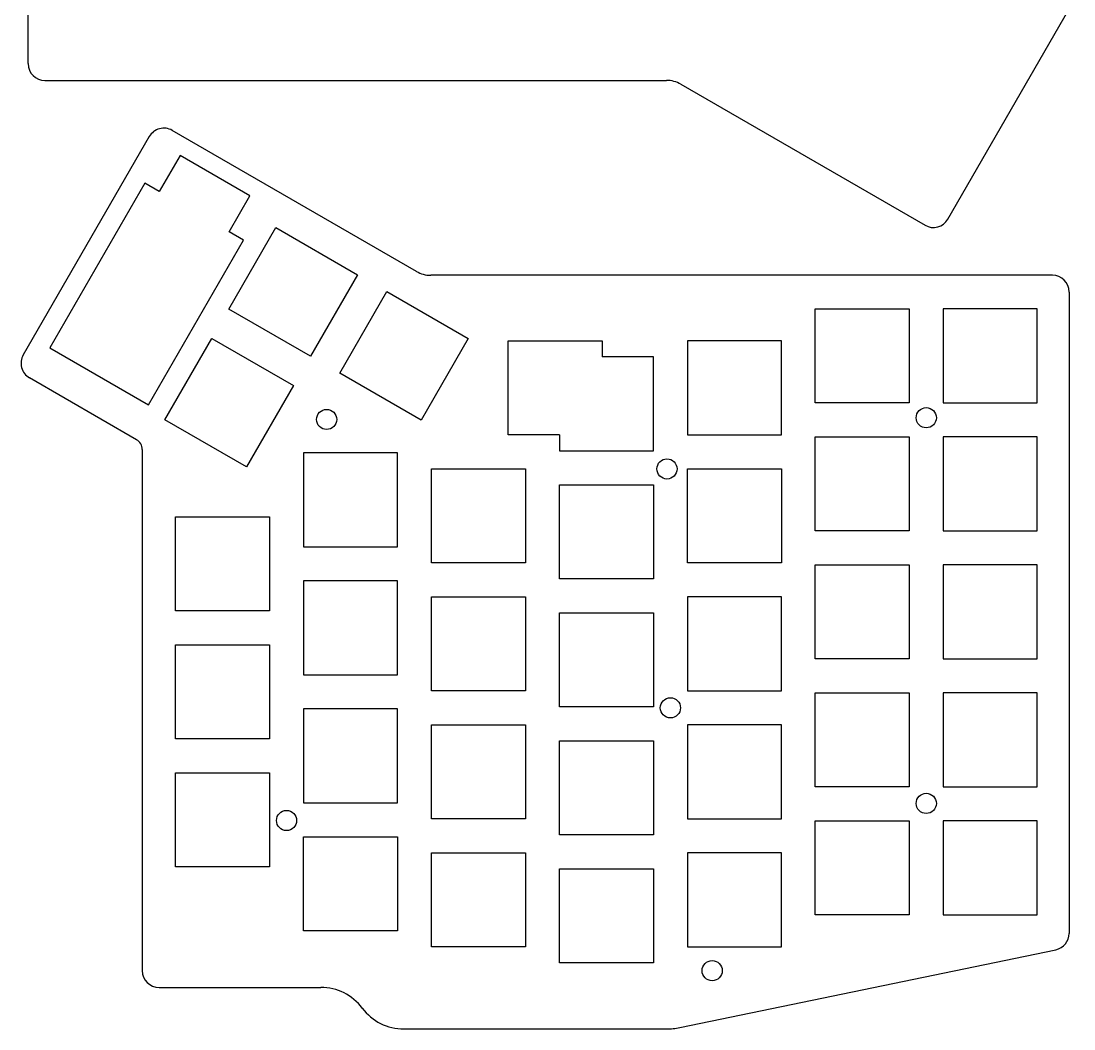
# Model space of a CAD drawing. Extents: x -4 to 153, y -365 to -64.
# Drawn here: x -4 to 152.7, y -365.2 to -215.2 of the extents above; entities that cross this region are included whole.
import ezdxf

# ---------------------------------------------------------------- set-up
doc = ezdxf.new("R2010")
doc.units = 0
doc.layers.add('Fusion008', color=7, linetype='CONTINUOUS')

msp = doc.modelspace()

# ---------------------------------------------------------------- linework, layer by layer
at = {"layer": 'Fusion008'}
for p, q in [((-3, -221.5, -5), (-3, -126.048, -5)), ((-3, -221.5, -7), (-3, -126.048, -7)), ((-3, -221.5, -5), (-3, -126.048, -5)), ((-3, -221.5, -7), (-3, -126.048, -7)), ((133.954, -244.645, -5), (152.714, -212.152, -5)), ((133.954, -244.645, -7), (152.714, -212.152, -7)), ((133.954, -244.645, -5), (152.714, -212.152, -5)), ((133.954, -244.645, -7), (152.714, -212.152, -7)), ((-3, -221.5, -5), (-3, -221.5, -7)), ((-3, -221.5, -5), (-3, -221.5, -7)), ((-0.5, -224, -5), (-0.5, -224, -7)), ((-0.5, -224, -5), (92.052, -224, -5)), ((-0.5, -224, -7), (92.052, -224, -7)), ((-0.5, -224, -5), (-0.5, -224, -7)), ((-0.5, -224, -5), (92.052, -224, -5)), ((-0.5, -224, -7), (92.052, -224, -7)), ((92.052, -224, -5), (92.052, -224, -7)), ((92.052, -224, -5), (92.052, -224, -7)), ((94.187, -224.572, -5), (94.187, -224.572, -7)), ((94.187, -224.572, -5), (130.539, -245.56, -5)), ((94.187, -224.572, -7), (130.539, -245.56, -7)), ((94.187, -224.572, -5), (94.187, -224.572, -7)), ((94.187, -224.572, -5), (130.539, -245.56, -5)), ((94.187, -224.572, -7), (130.539, -245.56, -7)), ((18.461, -231.44, 3), (18.461, -231.44, 5)), ((18.461, -231.44, 3), (18.461, -231.44, 5)), ((54.813, -252.428, 3), (18.461, -231.44, 3)), ((54.813, -252.428, 5), (18.461, -231.44, 5)), ((54.813, -252.428, 3), (18.461, -231.44, 3)), ((54.813, -252.428, 5), (18.461, -231.44, 5)), ((15.0459, -232.355, 3), (-3.7141, -264.848, 3)), ((15.0459, -232.355, 5), (-3.7141, -264.848, 5)), ((15.0459, -232.355, 3), (-3.7141, -264.848, 3)), ((15.0459, -232.355, 5), (-3.7141, -264.848, 5)), ((15.0459, -232.355, 3), (15.0459, -232.355, 5)), ((15.0459, -232.355, 3), (15.0459, -232.355, 5)), ((19.634, -235.176, 3), (16.534, -240.545, 3)), ((19.634, -235.176, 5), (16.534, -240.545, 5)), ((19.634, -235.176, 3), (16.534, -240.545, 3)), ((19.634, -235.176, 5), (16.534, -240.545, 5)), ((19.634, -235.176, 3), (19.634, -235.176, 5)), ((30.026, -241.176, 3), (19.634, -235.176, 3)), ((30.026, -241.176, 5), (19.634, -235.176, 5)), ((19.634, -235.176, 3), (19.634, -235.176, 5)), ((30.026, -241.176, 3), (19.634, -235.176, 3)), ((30.026, -241.176, 5), (19.634, -235.176, 5)), ((14.369, -239.295, 3), (0.219, -263.804, 3)), ((14.369, -239.295, 5), (0.219, -263.804, 5)), ((14.369, -239.295, 3), (0.219, -263.804, 3)), ((14.369, -239.295, 5), (0.219, -263.804, 5)), ((14.369, -239.295, 3), (14.369, -239.295, 5)), ((16.534, -240.545, 3), (14.369, -239.295, 3)), ((16.534, -240.545, 5), (14.369, -239.295, 5)), ((14.369, -239.295, 3), (14.369, -239.295, 5)), ((16.534, -240.545, 3), (14.369, -239.295, 3)), ((16.534, -240.545, 5), (14.369, -239.295, 5)), ((16.534, -240.545, 3), (16.534, -240.545, 5)), ((16.534, -240.545, 3), (16.534, -240.545, 5)), ((26.926, -246.545, 3), (30.026, -241.176, 3)), ((26.926, -246.545, 5), (30.026, -241.176, 5)), ((26.926, -246.545, 3), (30.026, -241.176, 3)), ((26.926, -246.545, 5), (30.026, -241.176, 5)), ((30.026, -241.176, 3), (30.026, -241.176, 5)), ((30.026, -241.176, 3), (30.026, -241.176, 5)), ((26.897, -258.037, 3), (33.897, -245.913, 3)), ((26.897, -258.037, 5), (33.897, -245.913, 5)), ((26.897, -258.037, 3), (33.897, -245.913, 3)), ((26.897, -258.037, 5), (33.897, -245.913, 5)), ((33.897, -245.913, 3), (33.897, -245.913, 5)), ((33.897, -245.913, 3), (33.897, -245.913, 5)), ((33.897, -245.913, 3), (46.021, -252.913, 3)), ((33.897, -245.913, 5), (46.021, -252.913, 5)), ((33.897, -245.913, 3), (46.021, -252.913, 3)), ((33.897, -245.913, 5), (46.021, -252.913, 5)), ((130.539, -245.56, -5), (130.539, -245.56, -7)), ((130.539, -245.56, -5), (130.539, -245.56, -7)), ((133.954, -244.645, -5), (133.954, -244.645, -7)), ((133.954, -244.645, -5), (133.954, -244.645, -7)), ((26.926, -246.545, 3), (26.926, -246.545, 5)), ((29.091, -247.795, 3), (26.926, -246.545, 3)), ((29.091, -247.795, 5), (26.926, -246.545, 5)), ((26.926, -246.545, 3), (26.926, -246.545, 5)), ((29.091, -247.795, 3), (26.926, -246.545, 3)), ((29.091, -247.795, 5), (26.926, -246.545, 5)), ((14.941, -272.304, 3), (29.091, -247.795, 3)), ((14.941, -272.304, 5), (29.091, -247.795, 5)), ((14.941, -272.304, 3), (29.091, -247.795, 3)), ((14.941, -272.304, 5), (29.091, -247.795, 5)), ((29.091, -247.795, 3), (29.091, -247.795, 5)), ((29.091, -247.795, 3), (29.091, -247.795, 5)), ((46.021, -252.913, 3), (39.021, -265.037, 3)), ((46.021, -252.913, 5), (39.021, -265.037, 5)), ((46.021, -252.913, 3), (39.021, -265.037, 3)), ((46.021, -252.913, 5), (39.021, -265.037, 5)), ((46.021, -252.913, 3), (46.021, -252.913, 5)), ((46.021, -252.913, 3), (46.021, -252.913, 5)), ((54.813, -252.428, 3), (54.813, -252.428, 5)), ((54.813, -252.428, 3), (54.813, -252.428, 5)), ((56.948, -253, 3), (56.948, -253, 5)), ((56.948, -253, 3), (56.948, -253, 5)), ((149.5, -253, 3), (56.948, -253, 3)), ((149.5, -253, 5), (56.948, -253, 5)), ((149.5, -253, 3), (56.948, -253, 3)), ((149.5, -253, 5), (56.948, -253, 5)), ((149.5, -253, 3), (149.5, -253, 5)), ((149.5, -253, 3), (149.5, -253, 5)), ((43.395, -267.562, 3), (50.3948, -255.438, 3)), ((43.395, -267.562, 5), (50.3948, -255.438, 5)), ((43.395, -267.562, 3), (50.3948, -255.438, 3)), ((43.395, -267.562, 5), (50.3948, -255.438, 5)), ((50.3948, -255.438, 3), (50.3948, -255.438, 5)), ((50.3948, -255.438, 3), (50.3948, -255.438, 5)), ((50.3948, -255.438, 3), (62.5192, -262.438, 3)), ((50.3948, -255.438, 5), (62.5192, -262.438, 5)), ((50.3948, -255.438, 3), (62.5192, -262.438, 3)), ((50.3948, -255.438, 5), (62.5192, -262.438, 5)), ((152, -255.5, 3), (152, -255.5, 5)), ((152, -255.5, 3), (152, -350.952, 3)), ((152, -255.5, 5), (152, -350.952, 5)), ((152, -255.5, 3), (152, -255.5, 5)), ((152, -255.5, 3), (152, -350.952, 3)), ((152, -255.5, 5), (152, -350.952, 5)), ((26.897, -258.037, 3), (26.897, -258.037, 5)), ((39.021, -265.037, 3), (26.897, -258.037, 3)), ((39.021, -265.037, 5), (26.897, -258.037, 5)), ((26.897, -258.037, 3), (26.897, -258.037, 5)), ((39.021, -265.037, 3), (26.897, -258.037, 3)), ((39.021, -265.037, 5), (26.897, -258.037, 5)), ((114.204, -258, 3), (114.204, -258, 5)), ((114.204, -258, 3), (128.204, -258, 3)), ((114.204, -258, 5), (128.204, -258, 5)), ((114.204, -258, 3), (114.204, -258, 5)), ((114.204, -272, 3), (114.204, -258, 3)), ((114.204, -272, 5), (114.204, -258, 5)), ((114.204, -258, 3), (128.204, -258, 3)), ((114.204, -272, 3), (114.204, -258, 3)), ((114.204, -258, 5), (128.204, -258, 5)), ((114.204, -272, 5), (114.204, -258, 5)), ((128.204, -258, 3), (128.204, -258, 5)), ((128.204, -258, 3), (128.204, -258, 5)), ((128.204, -258, 3), (128.204, -272, 3)), ((128.204, -258, 5), (128.204, -272, 5)), ((128.204, -258, 3), (128.204, -272, 3)), ((128.204, -258, 5), (128.204, -272, 5)), ((133.254, -258, 3), (133.254, -258, 5)), ((133.254, -258, 3), (133.254, -272, 3)), ((133.254, -258, 5), (133.254, -272, 5)), ((133.254, -258, 3), (133.254, -258, 5)), ((147.254, -258, 3), (133.254, -258, 3)), ((147.254, -258, 5), (133.254, -258, 5)), ((133.254, -258, 3), (133.254, -272, 3)), ((147.254, -258, 3), (133.254, -258, 3)), ((133.254, -258, 5), (133.254, -272, 5)), ((147.254, -258, 5), (133.254, -258, 5)), ((147.254, -258, 3), (147.254, -258, 5)), ((147.254, -272, 3), (147.254, -258, 3)), ((147.254, -272, 5), (147.254, -258, 5)), ((147.254, -258, 3), (147.254, -258, 5)), ((147.254, -272, 3), (147.254, -258, 3)), ((147.254, -272, 5), (147.254, -258, 5)), ((17.372, -274.535, 3), (24.372, -262.411, 3)), ((17.372, -274.535, 5), (24.372, -262.411, 5)), ((17.372, -274.535, 3), (24.372, -262.411, 3)), ((17.372, -274.535, 5), (24.372, -262.411, 5)), ((24.372, -262.411, 3), (24.372, -262.411, 5)), ((24.372, -262.411, 3), (24.372, -262.411, 5)), ((24.372, -262.411, 3), (36.496, -269.411, 3)), ((24.372, -262.411, 5), (36.496, -269.411, 5)), ((24.372, -262.411, 3), (36.496, -269.411, 3)), ((24.372, -262.411, 5), (36.496, -269.411, 5)), ((62.5192, -262.438, 3), (55.5192, -274.562, 3)), ((62.5192, -262.438, 5), (55.5192, -274.562, 5)), ((62.5192, -262.438, 3), (55.5192, -274.562, 3)), ((62.5192, -262.438, 5), (55.5192, -274.562, 5)), ((62.5192, -262.438, 3), (62.5192, -262.438, 5)), ((62.5192, -262.438, 3), (62.5192, -262.438, 5)), ((68.484, -262.763, 3), (68.484, -262.763, 5)), ((68.484, -276.763, 3), (68.484, -262.763, 3)), ((68.484, -276.763, 5), (68.484, -262.763, 5)), ((68.484, -262.763, 3), (68.484, -262.763, 5)), ((68.484, -262.763, 3), (82.484, -262.763, 3)), ((68.484, -262.763, 5), (82.484, -262.763, 5)), ((68.484, -276.763, 3), (68.484, -262.763, 3)), ((68.484, -262.763, 3), (82.484, -262.763, 3)), ((68.484, -276.763, 5), (68.484, -262.763, 5)), ((68.484, -262.763, 5), (82.484, -262.763, 5)), ((82.484, -262.763, 3), (82.484, -262.763, 5)), ((82.484, -262.763, 3), (82.484, -262.763, 5)), ((82.484, -262.763, 3), (82.484, -265.144, 3)), ((82.484, -262.763, 5), (82.484, -265.144, 5)), ((82.484, -262.763, 3), (82.484, -265.144, 3)), ((82.484, -262.763, 5), (82.484, -265.144, 5)), ((95.154, -262.763, 3), (95.154, -262.763, 5)), ((95.154, -262.763, 3), (95.154, -276.763, 3)), ((95.154, -262.763, 5), (95.154, -276.763, 5)), ((95.154, -262.763, 3), (95.154, -262.763, 5)), ((109.154, -262.763, 3), (95.154, -262.763, 3)), ((109.154, -262.763, 5), (95.154, -262.763, 5)), ((95.154, -262.763, 3), (95.154, -276.763, 3)), ((109.154, -262.763, 3), (95.154, -262.763, 3)), ((95.154, -262.763, 5), (95.154, -276.763, 5)), ((109.154, -262.763, 5), (95.154, -262.763, 5)), ((109.154, -262.763, 3), (109.154, -262.763, 5)), ((109.154, -276.763, 3), (109.154, -262.763, 3)), ((109.154, -276.763, 5), (109.154, -262.763, 5)), ((109.154, -262.763, 3), (109.154, -262.763, 5)), ((109.154, -276.763, 3), (109.154, -262.763, 3)), ((109.154, -276.763, 5), (109.154, -262.763, 5)), ((-3.7141, -264.848, 3), (-3.7141, -264.848, 5)), ((-3.7141, -264.848, 3), (-3.7141, -264.848, 5)), ((0.219, -263.804, 3), (0.219, -263.804, 5)), ((0.219, -263.804, 3), (0.219, -263.804, 5)), ((0.219, -263.804, 3), (14.941, -272.304, 3)), ((0.219, -263.804, 5), (14.941, -272.304, 5)), ((0.219, -263.804, 3), (14.941, -272.304, 3)), ((0.219, -263.804, 5), (14.941, -272.304, 5)), ((39.021, -265.037, 3), (39.021, -265.037, 5)), ((39.021, -265.037, 3), (39.021, -265.037, 5)), ((82.484, -265.144, 3), (82.484, -265.144, 5)), ((82.484, -265.144, 3), (82.484, -265.144, 5)), ((90.104, -265.144, 3), (82.484, -265.144, 3)), ((90.104, -265.144, 5), (82.484, -265.144, 5)), ((90.104, -265.144, 3), (82.484, -265.144, 3)), ((90.104, -265.144, 5), (82.484, -265.144, 5)), ((90.104, -265.144, 3), (90.104, -265.144, 5)), ((90.104, -265.144, 3), (90.104, -265.144, 5)), ((90.104, -279.144, 3), (90.104, -265.144, 3)), ((90.104, -279.144, 5), (90.104, -265.144, 5)), ((90.104, -279.144, 3), (90.104, -265.144, 3)), ((90.104, -279.144, 5), (90.104, -265.144, 5)), ((43.395, -267.562, 3), (43.395, -267.562, 5)), ((43.395, -267.562, 3), (43.395, -267.562, 5)), ((55.5192, -274.562, 3), (43.395, -267.562, 3)), ((55.5192, -274.562, 5), (43.395, -267.562, 5)), ((55.5192, -274.562, 3), (43.395, -267.562, 3)), ((55.5192, -274.562, 5), (43.395, -267.562, 5)), ((-2.799, -268.263, 3), (-2.799, -268.263, 5)), ((13.15, -277.472, 3), (-2.799, -268.263, 3)), ((13.15, -277.472, 5), (-2.799, -268.263, 5)), ((-2.799, -268.263, 3), (-2.799, -268.263, 5)), ((13.15, -277.472, 3), (-2.799, -268.263, 3)), ((13.15, -277.472, 5), (-2.799, -268.263, 5)), ((36.496, -269.411, 3), (29.496, -281.535, 3)), ((36.496, -269.411, 5), (29.496, -281.535, 5)), ((36.496, -269.411, 3), (29.496, -281.535, 3)), ((36.496, -269.411, 5), (29.496, -281.535, 5)), ((36.496, -269.411, 3), (36.496, -269.411, 5)), ((36.496, -269.411, 3), (36.496, -269.411, 5)), ((14.941, -272.304, 3), (14.941, -272.304, 5)), ((14.941, -272.304, 3), (14.941, -272.304, 5)), ((114.204, -272, 3), (114.204, -272, 5)), ((128.204, -272, 3), (114.204, -272, 3)), ((128.204, -272, 5), (114.204, -272, 5)), ((114.204, -272, 3), (114.204, -272, 5)), ((128.204, -272, 3), (114.204, -272, 3)), ((128.204, -272, 5), (114.204, -272, 5)), ((128.204, -272, 3), (128.204, -272, 5)), ((128.204, -272, 3), (128.204, -272, 5)), ((133.254, -272, 3), (133.254, -272, 5)), ((133.254, -272, 3), (133.254, -272, 5)), ((133.254, -272, 3), (147.254, -272, 3)), ((133.254, -272, 5), (147.254, -272, 5)), ((133.254, -272, 3), (147.254, -272, 3)), ((133.254, -272, 5), (147.254, -272, 5)), ((147.254, -272, 3), (147.254, -272, 5)), ((147.254, -272, 3), (147.254, -272, 5)), ((129.229, -274.208, 3), (129.229, -274.208, 5)), ((129.229, -274.208, 3), (129.229, -274.208, 5)), ((17.372, -274.535, 3), (17.372, -274.535, 5)), ((29.496, -281.535, 3), (17.372, -274.535, 3)), ((29.496, -281.535, 5), (17.372, -274.535, 5)), ((17.372, -274.535, 3), (17.372, -274.535, 5)), ((29.496, -281.535, 3), (17.372, -274.535, 3)), ((29.496, -281.535, 5), (17.372, -274.535, 5)), ((39.948, -274.462, 3), (39.948, -274.462, 5)), ((39.948, -274.462, 3), (39.948, -274.462, 5)), ((55.5192, -274.562, 3), (55.5192, -274.562, 5)), ((55.5192, -274.562, 3), (55.5192, -274.562, 5)), ((68.484, -276.763, 3), (68.484, -276.763, 5)), ((76.104, -276.763, 3), (68.484, -276.763, 3)), ((76.104, -276.763, 5), (68.484, -276.763, 5)), ((68.484, -276.763, 3), (68.484, -276.763, 5)), ((76.104, -276.763, 3), (68.484, -276.763, 3)), ((76.104, -276.763, 5), (68.484, -276.763, 5)), ((76.104, -276.763, 3), (76.104, -276.763, 5)), ((76.104, -276.763, 3), (76.104, -276.763, 5)), ((76.104, -276.763, 3), (76.104, -279.144, 3)), ((76.104, -276.763, 5), (76.104, -279.144, 5)), ((76.104, -276.763, 3), (76.104, -279.144, 3)), ((76.104, -276.763, 5), (76.104, -279.144, 5)), ((95.154, -276.763, 3), (95.154, -276.763, 5)), ((95.154, -276.763, 3), (95.154, -276.763, 5)), ((95.154, -276.763, 3), (109.154, -276.763, 3)), ((95.154, -276.763, 5), (109.154, -276.763, 5)), ((95.154, -276.763, 3), (109.154, -276.763, 3)), ((95.154, -276.763, 5), (109.154, -276.763, 5)), ((109.154, -276.763, 3), (109.154, -276.763, 5)), ((109.154, -276.763, 3), (109.154, -276.763, 5)), ((114.204, -277.05, 3), (114.204, -277.05, 5)), ((114.204, -277.05, 3), (128.204, -277.05, 3)), ((114.204, -277.05, 5), (128.204, -277.05, 5)), ((114.204, -277.05, 3), (114.204, -277.05, 5)), ((114.204, -291.05, 3), (114.204, -277.05, 3)), ((114.204, -291.05, 5), (114.204, -277.05, 5)), ((114.204, -277.05, 3), (128.204, -277.05, 3)), ((114.204, -291.05, 3), (114.204, -277.05, 3)), ((114.204, -277.05, 5), (128.204, -277.05, 5)), ((114.204, -291.05, 5), (114.204, -277.05, 5)), ((128.204, -277.05, 3), (128.204, -277.05, 5)), ((128.204, -277.05, 3), (128.204, -277.05, 5)), ((128.204, -277.05, 3), (128.204, -291.05, 3)), ((128.204, -277.05, 5), (128.204, -291.05, 5)), ((128.204, -277.05, 3), (128.204, -291.05, 3)), ((128.204, -277.05, 5), (128.204, -291.05, 5)), ((133.254, -277.05, 3), (133.254, -277.05, 5)), ((133.254, -277.05, 3), (133.254, -291.05, 3)), ((133.254, -277.05, 5), (133.254, -291.05, 5)), ((133.254, -277.05, 3), (133.254, -277.05, 5)), ((147.254, -277.05, 3), (133.254, -277.05, 3)), ((147.254, -277.05, 5), (133.254, -277.05, 5)), ((133.254, -277.05, 3), (133.254, -291.05, 3)), ((147.254, -277.05, 3), (133.254, -277.05, 3)), ((133.254, -277.05, 5), (133.254, -291.05, 5)), ((147.254, -277.05, 5), (133.254, -277.05, 5)), ((147.254, -277.05, 3), (147.254, -277.05, 5)), ((147.254, -291.05, 3), (147.254, -277.05, 3)), ((147.254, -291.05, 5), (147.254, -277.05, 5)), ((147.254, -277.05, 3), (147.254, -277.05, 5)), ((147.254, -291.05, 3), (147.254, -277.05, 3)), ((147.254, -291.05, 5), (147.254, -277.05, 5)), ((13.15, -277.472, 3), (13.15, -277.472, 5)), ((13.15, -277.472, 3), (13.15, -277.472, 5)), ((14, -278.944, 3), (14, -278.944, 5)), ((14, -278.944, 3), (14, -356.5, 3)), ((14, -278.944, 5), (14, -356.5, 5)), ((14, -278.944, 3), (14, -278.944, 5)), ((14, -278.944, 3), (14, -356.5, 3)), ((14, -278.944, 5), (14, -356.5, 5)), ((38.004, -279.431, 3), (38.004, -279.431, 5)), ((38.004, -279.431, 3), (38.004, -293.431, 3)), ((38.004, -279.431, 5), (38.004, -293.431, 5)), ((38.004, -279.431, 3), (38.004, -279.431, 5)), ((52.004, -279.431, 3), (38.004, -279.431, 3)), ((52.004, -279.431, 5), (38.004, -279.431, 5)), ((38.004, -279.431, 3), (38.004, -293.431, 3)), ((52.004, -279.431, 3), (38.004, -279.431, 3)), ((38.004, -279.431, 5), (38.004, -293.431, 5)), ((52.004, -279.431, 5), (38.004, -279.431, 5)), ((52.004, -279.431, 3), (52.004, -279.431, 5)), ((52.004, -293.431, 3), (52.004, -279.431, 3)), ((52.004, -293.431, 5), (52.004, -279.431, 5)), ((52.004, -279.431, 3), (52.004, -279.431, 5)), ((52.004, -293.431, 3), (52.004, -279.431, 3)), ((52.004, -293.431, 5), (52.004, -279.431, 5)), ((76.104, -279.144, 3), (76.104, -279.144, 5)), ((76.104, -279.144, 3), (90.104, -279.144, 3)), ((76.104, -279.144, 5), (90.104, -279.144, 5)), ((76.104, -279.144, 3), (76.104, -279.144, 5)), ((76.104, -279.144, 3), (90.104, -279.144, 3)), ((76.104, -279.144, 5), (90.104, -279.144, 5)), ((90.104, -279.144, 3), (90.104, -279.144, 5)), ((90.104, -279.144, 3), (90.104, -279.144, 5)), ((29.496, -281.535, 3), (29.496, -281.535, 5)), ((29.496, -281.535, 3), (29.496, -281.535, 5)), ((57.054, -281.813, 3), (57.054, -281.813, 5)), ((57.054, -281.813, 3), (71.054, -281.813, 3)), ((57.054, -281.813, 5), (71.054, -281.813, 5)), ((57.054, -281.813, 3), (57.054, -281.813, 5)), ((57.054, -295.813, 3), (57.054, -281.813, 3)), ((57.054, -295.813, 5), (57.054, -281.813, 5)), ((57.054, -281.813, 3), (71.054, -281.813, 3)), ((57.054, -295.813, 3), (57.054, -281.813, 3)), ((57.054, -281.813, 5), (71.054, -281.813, 5)), ((57.054, -295.813, 5), (57.054, -281.813, 5)), ((71.054, -281.813, 3), (71.054, -281.813, 5)), ((71.054, -281.813, 3), (71.054, -281.813, 5)), ((71.054, -281.813, 3), (71.054, -295.813, 3)), ((71.054, -281.813, 5), (71.054, -295.813, 5)), ((71.054, -281.813, 3), (71.054, -295.813, 3)), ((71.054, -281.813, 5), (71.054, -295.813, 5)), ((90.621, -281.828, 3), (90.621, -281.828, 5)), ((90.621, -281.828, 3), (90.621, -281.828, 5)), ((95.154, -281.813, 3), (95.154, -281.813, 5)), ((95.154, -281.813, 3), (109.154, -281.813, 3)), ((95.154, -281.813, 5), (109.154, -281.813, 5)), ((95.154, -281.813, 3), (95.154, -281.813, 5)), ((95.154, -295.813, 3), (95.154, -281.813, 3)), ((95.154, -295.813, 5), (95.154, -281.813, 5)), ((95.154, -281.813, 3), (109.154, -281.813, 3)), ((95.154, -295.813, 3), (95.154, -281.813, 3)), ((95.154, -281.813, 5), (109.154, -281.813, 5)), ((95.154, -295.813, 5), (95.154, -281.813, 5)), ((109.154, -281.813, 3), (109.154, -281.813, 5)), ((109.154, -281.813, 3), (109.154, -281.813, 5)), ((109.154, -281.813, 3), (109.154, -295.813, 3)), ((109.154, -281.813, 5), (109.154, -295.813, 5)), ((109.154, -281.813, 3), (109.154, -295.813, 3)), ((109.154, -281.813, 5), (109.154, -295.813, 5)), ((76.104, -284.194, 3), (76.104, -284.194, 5)), ((76.104, -284.194, 3), (90.104, -284.194, 3)), ((76.104, -284.194, 5), (90.104, -284.194, 5)), ((76.104, -284.194, 3), (76.104, -284.194, 5)), ((76.104, -298.194, 3), (76.104, -284.194, 3)), ((76.104, -298.194, 5), (76.104, -284.194, 5)), ((76.104, -284.194, 3), (90.104, -284.194, 3)), ((76.104, -298.194, 3), (76.104, -284.194, 3)), ((76.104, -284.194, 5), (90.104, -284.194, 5)), ((76.104, -298.194, 5), (76.104, -284.194, 5)), ((90.104, -284.194, 3), (90.104, -284.194, 5)), ((90.104, -284.194, 3), (90.104, -284.194, 5)), ((90.104, -284.194, 3), (90.104, -298.194, 3)), ((90.104, -284.194, 5), (90.104, -298.194, 5)), ((90.104, -284.194, 3), (90.104, -298.194, 3)), ((90.104, -284.194, 5), (90.104, -298.194, 5)), ((18.954, -288.956, 3), (18.954, -288.956, 5)), ((18.954, -288.956, 3), (32.954, -288.956, 3)), ((18.954, -288.956, 5), (32.954, -288.956, 5)), ((18.954, -288.956, 3), (18.954, -288.956, 5)), ((18.954, -302.956, 3), (18.954, -288.956, 3)), ((18.954, -302.956, 5), (18.954, -288.956, 5)), ((18.954, -288.956, 3), (32.954, -288.956, 3)), ((18.954, -302.956, 3), (18.954, -288.956, 3)), ((18.954, -288.956, 5), (32.954, -288.956, 5)), ((18.954, -302.956, 5), (18.954, -288.956, 5)), ((32.954, -288.956, 3), (32.954, -288.956, 5)), ((32.954, -288.956, 3), (32.954, -288.956, 5)), ((32.954, -288.956, 3), (32.954, -302.956, 3)), ((32.954, -288.956, 5), (32.954, -302.956, 5)), ((32.954, -288.956, 3), (32.954, -302.956, 3)), ((32.954, -288.956, 5), (32.954, -302.956, 5)), ((114.204, -291.05, 3), (114.204, -291.05, 5)), ((128.204, -291.05, 3), (114.204, -291.05, 3)), ((128.204, -291.05, 5), (114.204, -291.05, 5)), ((114.204, -291.05, 3), (114.204, -291.05, 5)), ((128.204, -291.05, 3), (114.204, -291.05, 3)), ((128.204, -291.05, 5), (114.204, -291.05, 5)), ((128.204, -291.05, 3), (128.204, -291.05, 5)), ((128.204, -291.05, 3), (128.204, -291.05, 5)), ((133.254, -291.05, 3), (133.254, -291.05, 5)), ((133.254, -291.05, 3), (133.254, -291.05, 5)), ((133.254, -291.05, 3), (147.254, -291.05, 3)), ((133.254, -291.05, 5), (147.254, -291.05, 5)), ((133.254, -291.05, 3), (147.254, -291.05, 3)), ((133.254, -291.05, 5), (147.254, -291.05, 5)), ((147.254, -291.05, 3), (147.254, -291.05, 5)), ((147.254, -291.05, 3), (147.254, -291.05, 5)), ((38.004, -293.431, 3), (38.004, -293.431, 5)), ((38.004, -293.431, 3), (38.004, -293.431, 5)), ((38.004, -293.431, 3), (52.004, -293.431, 3)), ((38.004, -293.431, 5), (52.004, -293.431, 5)), ((38.004, -293.431, 3), (52.004, -293.431, 3)), ((38.004, -293.431, 5), (52.004, -293.431, 5)), ((52.004, -293.431, 3), (52.004, -293.431, 5)), ((52.004, -293.431, 3), (52.004, -293.431, 5)), ((57.054, -295.813, 3), (57.054, -295.813, 5)), ((71.054, -295.813, 3), (57.054, -295.813, 3)), ((71.054, -295.813, 5), (57.054, -295.813, 5)), ((57.054, -295.813, 3), (57.054, -295.813, 5)), ((71.054, -295.813, 3), (57.054, -295.813, 3)), ((71.054, -295.813, 5), (57.054, -295.813, 5)), ((71.054, -295.813, 3), (71.054, -295.813, 5)), ((71.054, -295.813, 3), (71.054, -295.813, 5)), ((95.154, -295.813, 3), (95.154, -295.813, 5)), ((109.154, -295.813, 3), (95.154, -295.813, 3)), ((109.154, -295.813, 5), (95.154, -295.813, 5)), ((95.154, -295.813, 3), (95.154, -295.813, 5)), ((109.154, -295.813, 3), (95.154, -295.813, 3)), ((109.154, -295.813, 5), (95.154, -295.813, 5)), ((109.154, -295.813, 3), (109.154, -295.813, 5)), ((109.154, -295.813, 3), (109.154, -295.813, 5)), ((114.204, -296.1, 3), (114.204, -296.1, 5)), ((114.204, -296.1, 3), (128.204, -296.1, 3)), ((114.204, -296.1, 5), (128.204, -296.1, 5)), ((114.204, -296.1, 3), (114.204, -296.1, 5)), ((114.204, -310.1, 3), (114.204, -296.1, 3)), ((114.204, -310.1, 5), (114.204, -296.1, 5)), ((114.204, -296.1, 3), (128.204, -296.1, 3)), ((114.204, -310.1, 3), (114.204, -296.1, 3)), ((114.204, -296.1, 5), (128.204, -296.1, 5)), ((114.204, -310.1, 5), (114.204, -296.1, 5)), ((128.204, -296.1, 3), (128.204, -296.1, 5)), ((128.204, -296.1, 3), (128.204, -296.1, 5)), ((128.204, -296.1, 3), (128.204, -310.1, 3)), ((128.204, -296.1, 5), (128.204, -310.1, 5)), ((128.204, -296.1, 3), (128.204, -310.1, 3)), ((128.204, -296.1, 5), (128.204, -310.1, 5)), ((133.254, -296.1, 3), (133.254, -296.1, 5)), ((133.254, -296.1, 3), (133.254, -310.1, 3)), ((133.254, -296.1, 5), (133.254, -310.1, 5)), ((133.254, -296.1, 3), (133.254, -296.1, 5)), ((147.254, -296.1, 3), (133.254, -296.1, 3)), ((147.254, -296.1, 5), (133.254, -296.1, 5)), ((133.254, -296.1, 3), (133.254, -310.1, 3)), ((147.254, -296.1, 3), (133.254, -296.1, 3)), ((133.254, -296.1, 5), (133.254, -310.1, 5)), ((147.254, -296.1, 5), (133.254, -296.1, 5)), ((147.254, -296.1, 3), (147.254, -296.1, 5)), ((147.254, -310.1, 3), (147.254, -296.1, 3)), ((147.254, -310.1, 5), (147.254, -296.1, 5)), ((147.254, -296.1, 3), (147.254, -296.1, 5)), ((147.254, -310.1, 3), (147.254, -296.1, 3)), ((147.254, -310.1, 5), (147.254, -296.1, 5)), ((38.004, -298.481, 3), (38.004, -298.481, 5)), ((38.004, -298.481, 3), (38.004, -312.481, 3)), ((38.004, -298.481, 5), (38.004, -312.481, 5)), ((38.004, -298.481, 3), (38.004, -298.481, 5)), ((52.004, -298.481, 3), (38.004, -298.481, 3)), ((52.004, -298.481, 5), (38.004, -298.481, 5)), ((38.004, -298.481, 3), (38.004, -312.481, 3)), ((52.004, -298.481, 3), (38.004, -298.481, 3)), ((38.004, -298.481, 5), (38.004, -312.481, 5)), ((52.004, -298.481, 5), (38.004, -298.481, 5)), ((52.004, -298.481, 3), (52.004, -298.481, 5)), ((52.004, -312.481, 3), (52.004, -298.481, 3)), ((52.004, -312.481, 5), (52.004, -298.481, 5)), ((52.004, -298.481, 3), (52.004, -298.481, 5)), ((52.004, -312.481, 3), (52.004, -298.481, 3)), ((52.004, -312.481, 5), (52.004, -298.481, 5)), ((76.104, -298.194, 3), (76.104, -298.194, 5)), ((90.104, -298.194, 3), (76.104, -298.194, 3)), ((90.104, -298.194, 5), (76.104, -298.194, 5)), ((76.104, -298.194, 3), (76.104, -298.194, 5)), ((90.104, -298.194, 3), (76.104, -298.194, 3)), ((90.104, -298.194, 5), (76.104, -298.194, 5)), ((90.104, -298.194, 3), (90.104, -298.194, 5)), ((90.104, -298.194, 3), (90.104, -298.194, 5)), ((57.054, -300.863, 3), (57.054, -300.863, 5)), ((57.054, -314.863, 3), (57.054, -300.863, 3)), ((57.054, -314.863, 5), (57.054, -300.863, 5)), ((57.054, -300.863, 3), (57.054, -300.863, 5)), ((57.054, -300.863, 3), (71.054, -300.863, 3)), ((57.054, -300.863, 5), (71.054, -300.863, 5)), ((57.054, -314.863, 3), (57.054, -300.863, 3)), ((57.054, -300.863, 3), (71.054, -300.863, 3)), ((57.054, -314.863, 5), (57.054, -300.863, 5)), ((57.054, -300.863, 5), (71.054, -300.863, 5)), ((71.054, -300.863, 3), (71.054, -300.863, 5)), ((71.054, -300.863, 3), (71.054, -300.863, 5)), ((71.054, -300.863, 3), (71.054, -314.863, 3)), ((71.054, -300.863, 5), (71.054, -314.863, 5)), ((71.054, -300.863, 3), (71.054, -314.863, 3)), ((71.054, -300.863, 5), (71.054, -314.863, 5)), ((95.154, -300.863, 3), (95.154, -300.863, 5)), ((95.154, -300.863, 3), (95.154, -314.863, 3)), ((95.154, -300.863, 5), (95.154, -314.863, 5)), ((95.154, -300.863, 3), (95.154, -300.863, 5)), ((109.154, -300.863, 3), (95.154, -300.863, 3)), ((109.154, -300.863, 5), (95.154, -300.863, 5)), ((95.154, -300.863, 3), (95.154, -314.863, 3)), ((109.154, -300.863, 3), (95.154, -300.863, 3)), ((95.154, -300.863, 5), (95.154, -314.863, 5)), ((109.154, -300.863, 5), (95.154, -300.863, 5)), ((109.154, -300.863, 3), (109.154, -300.863, 5)), ((109.154, -314.863, 3), (109.154, -300.863, 3)), ((109.154, -314.863, 5), (109.154, -300.863, 5)), ((109.154, -300.863, 3), (109.154, -300.863, 5)), ((109.154, -314.863, 3), (109.154, -300.863, 3)), ((109.154, -314.863, 5), (109.154, -300.863, 5)), ((18.954, -302.956, 3), (18.954, -302.956, 5)), ((32.954, -302.956, 3), (18.954, -302.956, 3)), ((32.954, -302.956, 5), (18.954, -302.956, 5)), ((18.954, -302.956, 3), (18.954, -302.956, 5)), ((32.954, -302.956, 3), (18.954, -302.956, 3)), ((32.954, -302.956, 5), (18.954, -302.956, 5)), ((32.954, -302.956, 3), (32.954, -302.956, 5)), ((32.954, -302.956, 3), (32.954, -302.956, 5)), ((76.104, -303.244, 3), (76.104, -303.244, 5)), ((76.104, -303.244, 3), (90.104, -303.244, 3)), ((76.104, -303.244, 5), (90.104, -303.244, 5)), ((76.104, -303.244, 3), (76.104, -303.244, 5)), ((76.104, -317.244, 3), (76.104, -303.244, 3)), ((76.104, -317.244, 5), (76.104, -303.244, 5)), ((76.104, -303.244, 3), (90.104, -303.244, 3)), ((76.104, -317.244, 3), (76.104, -303.244, 3)), ((76.104, -303.244, 5), (90.104, -303.244, 5)), ((76.104, -317.244, 5), (76.104, -303.244, 5)), ((90.104, -303.244, 3), (90.104, -303.244, 5)), ((90.104, -303.244, 3), (90.104, -303.244, 5)), ((90.104, -303.244, 3), (90.104, -317.244, 3)), ((90.104, -303.244, 5), (90.104, -317.244, 5)), ((90.104, -303.244, 3), (90.104, -317.244, 3)), ((90.104, -303.244, 5), (90.104, -317.244, 5)), ((18.954, -308.006, 3), (18.954, -308.006, 5)), ((18.954, -308.006, 3), (32.954, -308.006, 3)), ((18.954, -308.006, 5), (32.954, -308.006, 5)), ((18.954, -308.006, 3), (18.954, -308.006, 5)), ((18.954, -322.006, 3), (18.954, -308.006, 3)), ((18.954, -322.006, 5), (18.954, -308.006, 5)), ((18.954, -308.006, 3), (32.954, -308.006, 3)), ((18.954, -322.006, 3), (18.954, -308.006, 3)), ((18.954, -308.006, 5), (32.954, -308.006, 5)), ((18.954, -322.006, 5), (18.954, -308.006, 5)), ((32.954, -308.006, 3), (32.954, -308.006, 5)), ((32.954, -308.006, 3), (32.954, -308.006, 5)), ((32.954, -308.006, 3), (32.954, -322.006, 3)), ((32.954, -308.006, 5), (32.954, -322.006, 5)), ((32.954, -308.006, 3), (32.954, -322.006, 3)), ((32.954, -308.006, 5), (32.954, -322.006, 5)), ((114.204, -310.1, 3), (114.204, -310.1, 5)), ((128.204, -310.1, 3), (114.204, -310.1, 3)), ((128.204, -310.1, 5), (114.204, -310.1, 5)), ((114.204, -310.1, 3), (114.204, -310.1, 5)), ((128.204, -310.1, 3), (114.204, -310.1, 3)), ((128.204, -310.1, 5), (114.204, -310.1, 5)), ((128.204, -310.1, 3), (128.204, -310.1, 5)), ((128.204, -310.1, 3), (128.204, -310.1, 5)), ((133.254, -310.1, 3), (133.254, -310.1, 5)), ((133.254, -310.1, 3), (133.254, -310.1, 5)), ((133.254, -310.1, 3), (147.254, -310.1, 3)), ((133.254, -310.1, 5), (147.254, -310.1, 5)), ((133.254, -310.1, 3), (147.254, -310.1, 3)), ((133.254, -310.1, 5), (147.254, -310.1, 5)), ((147.254, -310.1, 3), (147.254, -310.1, 5)), ((147.254, -310.1, 3), (147.254, -310.1, 5)), ((38.004, -312.481, 3), (38.004, -312.481, 5)), ((38.004, -312.481, 3), (38.004, -312.481, 5)), ((38.004, -312.481, 3), (52.004, -312.481, 3)), ((38.004, -312.481, 5), (52.004, -312.481, 5)), ((38.004, -312.481, 3), (52.004, -312.481, 3)), ((38.004, -312.481, 5), (52.004, -312.481, 5)), ((52.004, -312.481, 3), (52.004, -312.481, 5)), ((52.004, -312.481, 3), (52.004, -312.481, 5)), ((57.054, -314.863, 3), (57.054, -314.863, 5)), ((57.054, -314.863, 3), (57.054, -314.863, 5)), ((71.054, -314.863, 3), (57.054, -314.863, 3)), ((71.054, -314.863, 5), (57.054, -314.863, 5)), ((71.054, -314.863, 3), (57.054, -314.863, 3)), ((71.054, -314.863, 5), (57.054, -314.863, 5)), ((71.054, -314.863, 3), (71.054, -314.863, 5)), ((71.054, -314.863, 3), (71.054, -314.863, 5)), ((95.154, -314.863, 3), (95.154, -314.863, 5)), ((95.154, -314.863, 3), (95.154, -314.863, 5)), ((95.154, -314.863, 3), (109.154, -314.863, 3)), ((95.154, -314.863, 5), (109.154, -314.863, 5)), ((95.154, -314.863, 3), (109.154, -314.863, 3)), ((95.154, -314.863, 5), (109.154, -314.863, 5)), ((109.154, -314.863, 3), (109.154, -314.863, 5)), ((109.154, -314.863, 3), (109.154, -314.863, 5)), ((114.204, -315.15, 3), (114.204, -315.15, 5)), ((114.204, -315.15, 3), (128.204, -315.15, 3)), ((114.204, -315.15, 5), (128.204, -315.15, 5)), ((114.204, -315.15, 3), (114.204, -315.15, 5)), ((114.204, -329.15, 3), (114.204, -315.15, 3)), ((114.204, -329.15, 5), (114.204, -315.15, 5)), ((114.204, -315.15, 3), (128.204, -315.15, 3)), ((114.204, -329.15, 3), (114.204, -315.15, 3)), ((114.204, -315.15, 5), (128.204, -315.15, 5)), ((114.204, -329.15, 5), (114.204, -315.15, 5)), ((128.204, -315.15, 3), (128.204, -315.15, 5)), ((128.204, -315.15, 3), (128.204, -315.15, 5)), ((128.204, -315.15, 3), (128.204, -329.15, 3)), ((128.204, -315.15, 5), (128.204, -329.15, 5)), ((128.204, -315.15, 3), (128.204, -329.15, 3)), ((128.204, -315.15, 5), (128.204, -329.15, 5)), ((133.254, -315.15, 3), (133.254, -315.15, 5)), ((133.254, -315.15, 3), (133.254, -329.15, 3)), ((133.254, -315.15, 5), (133.254, -329.15, 5)), ((133.254, -315.15, 3), (133.254, -315.15, 5)), ((147.254, -315.15, 3), (133.254, -315.15, 3)), ((147.254, -315.15, 5), (133.254, -315.15, 5)), ((133.254, -315.15, 3), (133.254, -329.15, 3)), ((147.254, -315.15, 3), (133.254, -315.15, 3)), ((133.254, -315.15, 5), (133.254, -329.15, 5)), ((147.254, -315.15, 5), (133.254, -315.15, 5)), ((147.254, -315.15, 3), (147.254, -315.15, 5)), ((147.254, -329.15, 3), (147.254, -315.15, 3)), ((147.254, -329.15, 5), (147.254, -315.15, 5)), ((147.254, -315.15, 3), (147.254, -315.15, 5)), ((147.254, -329.15, 3), (147.254, -315.15, 3)), ((147.254, -329.15, 5), (147.254, -315.15, 5)), ((38.004, -317.531, 3), (38.004, -317.531, 5)), ((38.004, -317.531, 3), (38.004, -331.531, 3)), ((38.004, -317.531, 5), (38.004, -331.531, 5)), ((38.004, -317.531, 3), (38.004, -317.531, 5)), ((52.004, -317.531, 3), (38.004, -317.531, 3)), ((52.004, -317.531, 5), (38.004, -317.531, 5)), ((38.004, -317.531, 3), (38.004, -331.531, 3)), ((52.004, -317.531, 3), (38.004, -317.531, 3)), ((38.004, -317.531, 5), (38.004, -331.531, 5)), ((52.004, -317.531, 5), (38.004, -317.531, 5)), ((52.004, -317.531, 3), (52.004, -317.531, 5)), ((52.004, -331.531, 3), (52.004, -317.531, 3)), ((52.004, -331.531, 5), (52.004, -317.531, 5)), ((52.004, -317.531, 3), (52.004, -317.531, 5)), ((52.004, -331.531, 3), (52.004, -317.531, 3)), ((52.004, -331.531, 5), (52.004, -317.531, 5)), ((76.104, -317.244, 3), (76.104, -317.244, 5)), ((90.104, -317.244, 3), (76.104, -317.244, 3)), ((90.104, -317.244, 5), (76.104, -317.244, 5)), ((76.104, -317.244, 3), (76.104, -317.244, 5)), ((90.104, -317.244, 3), (76.104, -317.244, 3)), ((90.104, -317.244, 5), (76.104, -317.244, 5)), ((90.104, -317.244, 3), (90.104, -317.244, 5)), ((90.104, -317.244, 3), (90.104, -317.244, 5)), ((91.129, -317.388, 3), (91.129, -317.388, 5)), ((91.129, -317.388, 3), (91.129, -317.388, 5)), ((57.054, -319.913, 3), (57.054, -319.913, 5)), ((57.054, -319.913, 3), (71.054, -319.913, 3)), ((57.054, -319.913, 5), (71.054, -319.913, 5)), ((57.054, -319.913, 3), (57.054, -319.913, 5)), ((57.054, -333.913, 3), (57.054, -319.913, 3)), ((57.054, -333.913, 5), (57.054, -319.913, 5)), ((57.054, -319.913, 3), (71.054, -319.913, 3)), ((57.054, -333.913, 3), (57.054, -319.913, 3)), ((57.054, -319.913, 5), (71.054, -319.913, 5)), ((57.054, -333.913, 5), (57.054, -319.913, 5)), ((71.054, -319.913, 3), (71.054, -319.913, 5)), ((71.054, -319.913, 3), (71.054, -319.913, 5)), ((71.054, -319.913, 3), (71.054, -333.913, 3)), ((71.054, -319.913, 5), (71.054, -333.913, 5)), ((71.054, -319.913, 3), (71.054, -333.913, 3)), ((71.054, -319.913, 5), (71.054, -333.913, 5)), ((95.154, -319.913, 3), (95.154, -319.913, 5)), ((95.154, -319.913, 3), (95.154, -333.913, 3)), ((95.154, -319.913, 5), (95.154, -333.913, 5)), ((95.154, -319.913, 3), (95.154, -319.913, 5)), ((109.154, -319.913, 3), (95.154, -319.913, 3)), ((109.154, -319.913, 5), (95.154, -319.913, 5)), ((95.154, -319.913, 3), (95.154, -333.913, 3)), ((109.154, -319.913, 3), (95.154, -319.913, 3)), ((95.154, -319.913, 5), (95.154, -333.913, 5)), ((109.154, -319.913, 5), (95.154, -319.913, 5)), ((109.154, -319.913, 3), (109.154, -319.913, 5)), ((109.154, -333.913, 3), (109.154, -319.913, 3)), ((109.154, -333.913, 5), (109.154, -319.913, 5)), ((109.154, -319.913, 3), (109.154, -319.913, 5)), ((109.154, -333.913, 3), (109.154, -319.913, 3)), ((109.154, -333.913, 5), (109.154, -319.913, 5)), ((18.954, -322.006, 3), (18.954, -322.006, 5)), ((32.954, -322.006, 3), (18.954, -322.006, 3)), ((32.954, -322.006, 5), (18.954, -322.006, 5)), ((18.954, -322.006, 3), (18.954, -322.006, 5)), ((32.954, -322.006, 3), (18.954, -322.006, 3)), ((32.954, -322.006, 5), (18.954, -322.006, 5)), ((32.954, -322.006, 3), (32.954, -322.006, 5)), ((32.954, -322.006, 3), (32.954, -322.006, 5)), ((76.104, -322.294, 3), (76.104, -322.294, 5)), ((76.104, -322.294, 3), (90.104, -322.294, 3)), ((76.104, -322.294, 5), (90.104, -322.294, 5)), ((76.104, -322.294, 3), (76.104, -322.294, 5)), ((76.104, -336.294, 3), (76.104, -322.294, 3)), ((76.104, -336.294, 5), (76.104, -322.294, 5)), ((76.104, -322.294, 3), (90.104, -322.294, 3)), ((76.104, -336.294, 3), (76.104, -322.294, 3)), ((76.104, -322.294, 5), (90.104, -322.294, 5)), ((76.104, -336.294, 5), (76.104, -322.294, 5)), ((90.104, -322.294, 3), (90.104, -322.294, 5)), ((90.104, -322.294, 3), (90.104, -322.294, 5)), ((90.104, -322.294, 3), (90.104, -336.294, 3)), ((90.104, -322.294, 5), (90.104, -336.294, 5)), ((90.104, -322.294, 3), (90.104, -336.294, 3)), ((90.104, -322.294, 5), (90.104, -336.294, 5)), ((18.954, -327.056, 3), (18.954, -327.056, 5)), ((18.954, -341.056, 3), (18.954, -327.056, 3)), ((18.954, -341.056, 5), (18.954, -327.056, 5)), ((18.954, -327.056, 3), (18.954, -327.056, 5)), ((18.954, -327.056, 3), (32.954, -327.056, 3)), ((18.954, -327.056, 5), (32.954, -327.056, 5)), ((18.954, -341.056, 3), (18.954, -327.056, 3)), ((18.954, -327.056, 3), (32.954, -327.056, 3)), ((18.954, -341.056, 5), (18.954, -327.056, 5)), ((18.954, -327.056, 5), (32.954, -327.056, 5)), ((32.954, -327.056, 3), (32.954, -327.056, 5)), ((32.954, -327.056, 3), (32.954, -327.056, 5)), ((32.954, -327.056, 3), (32.954, -341.056, 3)), ((32.954, -327.056, 5), (32.954, -341.056, 5)), ((32.954, -327.056, 3), (32.954, -341.056, 3)), ((32.954, -327.056, 5), (32.954, -341.056, 5)), ((114.204, -329.15, 3), (114.204, -329.15, 5)), ((128.204, -329.15, 3), (114.204, -329.15, 3)), ((128.204, -329.15, 5), (114.204, -329.15, 5)), ((114.204, -329.15, 3), (114.204, -329.15, 5)), ((128.204, -329.15, 3), (114.204, -329.15, 3)), ((128.204, -329.15, 5), (114.204, -329.15, 5)), ((128.204, -329.15, 3), (128.204, -329.15, 5)), ((128.204, -329.15, 3), (128.204, -329.15, 5)), ((133.254, -329.15, 3), (133.254, -329.15, 5)), ((133.254, -329.15, 3), (133.254, -329.15, 5)), ((133.254, -329.15, 3), (147.254, -329.15, 3)), ((133.254, -329.15, 5), (147.254, -329.15, 5)), ((133.254, -329.15, 3), (147.254, -329.15, 3)), ((133.254, -329.15, 5), (147.254, -329.15, 5)), ((147.254, -329.15, 3), (147.254, -329.15, 5)), ((147.254, -329.15, 3), (147.254, -329.15, 5)), ((38.004, -331.531, 3), (38.004, -331.531, 5)), ((38.004, -331.531, 3), (38.004, -331.531, 5)), ((38.004, -331.531, 3), (52.004, -331.531, 3)), ((38.004, -331.531, 5), (52.004, -331.531, 5)), ((38.004, -331.531, 3), (52.004, -331.531, 3)), ((38.004, -331.531, 5), (52.004, -331.531, 5)), ((52.004, -331.531, 3), (52.004, -331.531, 5)), ((52.004, -331.531, 3), (52.004, -331.531, 5)), ((129.229, -331.612, 3), (129.229, -331.612, 5)), ((129.229, -331.612, 3), (129.229, -331.612, 5)), ((33.979, -334.152, 3), (33.979, -334.152, 5)), ((33.979, -334.152, 3), (33.979, -334.152, 5)), ((57.054, -333.913, 3), (57.054, -333.913, 5)), ((71.054, -333.913, 3), (57.054, -333.913, 3)), ((71.054, -333.913, 5), (57.054, -333.913, 5)), ((57.054, -333.913, 3), (57.054, -333.913, 5)), ((71.054, -333.913, 3), (57.054, -333.913, 3)), ((71.054, -333.913, 5), (57.054, -333.913, 5)), ((71.054, -333.913, 3), (71.054, -333.913, 5)), ((71.054, -333.913, 3), (71.054, -333.913, 5)), ((95.154, -333.913, 3), (95.154, -333.913, 5)), ((95.154, -333.913, 3), (95.154, -333.913, 5)), ((95.154, -333.913, 3), (109.154, -333.913, 3)), ((95.154, -333.913, 5), (109.154, -333.913, 5)), ((95.154, -333.913, 3), (109.154, -333.913, 3)), ((95.154, -333.913, 5), (109.154, -333.913, 5)), ((109.154, -333.913, 3), (109.154, -333.913, 5)), ((109.154, -333.913, 3), (109.154, -333.913, 5)), ((114.204, -334.2, 3), (114.204, -334.2, 5)), ((114.204, -334.2, 3), (128.204, -334.2, 3)), ((114.204, -334.2, 5), (128.204, -334.2, 5)), ((114.204, -334.2, 3), (114.204, -334.2, 5)), ((114.204, -348.2, 3), (114.204, -334.2, 3)), ((114.204, -348.2, 5), (114.204, -334.2, 5)), ((114.204, -334.2, 3), (128.204, -334.2, 3)), ((114.204, -348.2, 3), (114.204, -334.2, 3)), ((114.204, -334.2, 5), (128.204, -334.2, 5)), ((114.204, -348.2, 5), (114.204, -334.2, 5)), ((128.204, -334.2, 3), (128.204, -334.2, 5)), ((128.204, -334.2, 3), (128.204, -334.2, 5)), ((128.204, -334.2, 3), (128.204, -348.2, 3)), ((128.204, -334.2, 5), (128.204, -348.2, 5)), ((128.204, -334.2, 3), (128.204, -348.2, 3)), ((128.204, -334.2, 5), (128.204, -348.2, 5)), ((133.254, -334.2, 3), (133.254, -334.2, 5)), ((133.254, -334.2, 3), (133.254, -348.2, 3)), ((133.254, -334.2, 5), (133.254, -348.2, 5)), ((133.254, -334.2, 3), (133.254, -334.2, 5)), ((147.254, -334.2, 3), (133.254, -334.2, 3)), ((147.254, -334.2, 5), (133.254, -334.2, 5)), ((133.254, -334.2, 3), (133.254, -348.2, 3)), ((147.254, -334.2, 3), (133.254, -334.2, 3)), ((133.254, -334.2, 5), (133.254, -348.2, 5)), ((147.254, -334.2, 5), (133.254, -334.2, 5)), ((147.254, -334.2, 3), (147.254, -334.2, 5)), ((147.254, -348.2, 3), (147.254, -334.2, 3)), ((147.254, -348.2, 5), (147.254, -334.2, 5)), ((147.254, -334.2, 3), (147.254, -334.2, 5)), ((147.254, -348.2, 3), (147.254, -334.2, 3)), ((147.254, -348.2, 5), (147.254, -334.2, 5)), ((38.004, -336.581, 3), (38.004, -336.581, 5)), ((38.004, -350.581, 3), (38.004, -336.581, 3)), ((38.004, -350.581, 5), (38.004, -336.581, 5)), ((38.004, -336.581, 3), (38.004, -336.581, 5)), ((38.004, -336.581, 3), (52.004, -336.581, 3)), ((38.004, -336.581, 5), (52.004, -336.581, 5)), ((38.004, -350.581, 3), (38.004, -336.581, 3)), ((38.004, -336.581, 3), (52.004, -336.581, 3)), ((38.004, -350.581, 5), (38.004, -336.581, 5)), ((38.004, -336.581, 5), (52.004, -336.581, 5)), ((52.004, -336.581, 3), (52.004, -336.581, 5)), ((52.004, -336.581, 3), (52.004, -350.581, 3)), ((52.004, -336.581, 5), (52.004, -350.581, 5)), ((52.004, -336.581, 3), (52.004, -336.581, 5)), ((52.004, -336.581, 3), (52.004, -350.581, 3)), ((52.004, -336.581, 5), (52.004, -350.581, 5)), ((76.104, -336.294, 3), (76.104, -336.294, 5)), ((90.104, -336.294, 3), (76.104, -336.294, 3)), ((90.104, -336.294, 5), (76.104, -336.294, 5)), ((76.104, -336.294, 3), (76.104, -336.294, 5)), ((90.104, -336.294, 3), (76.104, -336.294, 3)), ((90.104, -336.294, 5), (76.104, -336.294, 5)), ((90.104, -336.294, 3), (90.104, -336.294, 5)), ((90.104, -336.294, 3), (90.104, -336.294, 5)), ((57.054, -338.963, 3), (57.054, -338.963, 5)), ((57.054, -352.963, 3), (57.054, -338.963, 3)), ((57.054, -352.963, 5), (57.054, -338.963, 5)), ((57.054, -338.963, 3), (57.054, -338.963, 5)), ((57.054, -338.963, 3), (71.054, -338.963, 3)), ((57.054, -338.963, 5), (71.054, -338.963, 5)), ((57.054, -352.963, 3), (57.054, -338.963, 3)), ((57.054, -338.963, 3), (71.054, -338.963, 3)), ((57.054, -352.963, 5), (57.054, -338.963, 5)), ((57.054, -338.963, 5), (71.054, -338.963, 5)), ((71.054, -338.963, 3), (71.054, -338.963, 5)), ((71.054, -338.963, 3), (71.054, -338.963, 5)), ((71.054, -338.963, 3), (71.054, -352.963, 3)), ((71.054, -338.963, 5), (71.054, -352.963, 5)), ((71.054, -338.963, 3), (71.054, -352.963, 3)), ((71.054, -338.963, 5), (71.054, -352.963, 5)), ((95.154, -338.963, 3), (95.154, -338.963, 5)), ((95.154, -338.963, 3), (95.154, -352.963, 3)), ((95.154, -338.963, 5), (95.154, -352.963, 5)), ((95.154, -338.963, 3), (95.154, -338.963, 5)), ((109.154, -338.963, 3), (95.154, -338.963, 3)), ((109.154, -338.963, 5), (95.154, -338.963, 5)), ((95.154, -338.963, 3), (95.154, -352.963, 3)), ((109.154, -338.963, 3), (95.154, -338.963, 3)), ((95.154, -338.963, 5), (95.154, -352.963, 5)), ((109.154, -338.963, 5), (95.154, -338.963, 5)), ((109.154, -338.963, 3), (109.154, -338.963, 5)), ((109.154, -352.963, 3), (109.154, -338.963, 3)), ((109.154, -352.963, 5), (109.154, -338.963, 5)), ((109.154, -338.963, 3), (109.154, -338.963, 5)), ((109.154, -352.963, 3), (109.154, -338.963, 3)), ((109.154, -352.963, 5), (109.154, -338.963, 5)), ((18.954, -341.056, 3), (18.954, -341.056, 5)), ((32.954, -341.056, 3), (18.954, -341.056, 3)), ((32.954, -341.056, 5), (18.954, -341.056, 5)), ((18.954, -341.056, 3), (18.954, -341.056, 5)), ((32.954, -341.056, 3), (18.954, -341.056, 3)), ((32.954, -341.056, 5), (18.954, -341.056, 5)), ((32.954, -341.056, 3), (32.954, -341.056, 5)), ((32.954, -341.056, 3), (32.954, -341.056, 5)), ((76.104, -341.344, 3), (76.104, -341.344, 5)), ((76.104, -341.344, 3), (90.104, -341.344, 3)), ((76.104, -341.344, 5), (90.104, -341.344, 5)), ((76.104, -341.344, 3), (76.104, -341.344, 5)), ((76.104, -355.344, 3), (76.104, -341.344, 3)), ((76.104, -355.344, 5), (76.104, -341.344, 5)), ((76.104, -341.344, 3), (90.104, -341.344, 3)), ((76.104, -355.344, 3), (76.104, -341.344, 3)), ((76.104, -341.344, 5), (90.104, -341.344, 5)), ((76.104, -355.344, 5), (76.104, -341.344, 5)), ((90.104, -341.344, 3), (90.104, -341.344, 5)), ((90.104, -341.344, 3), (90.104, -341.344, 5)), ((90.104, -341.344, 3), (90.104, -355.344, 3)), ((90.104, -341.344, 5), (90.104, -355.344, 5)), ((90.104, -341.344, 3), (90.104, -355.344, 3)), ((90.104, -341.344, 5), (90.104, -355.344, 5)), ((114.204, -348.2, 3), (114.204, -348.2, 5)), ((128.204, -348.2, 3), (114.204, -348.2, 3)), ((128.204, -348.2, 5), (114.204, -348.2, 5)), ((114.204, -348.2, 3), (114.204, -348.2, 5)), ((128.204, -348.2, 3), (114.204, -348.2, 3)), ((128.204, -348.2, 5), (114.204, -348.2, 5)), ((128.204, -348.2, 3), (128.204, -348.2, 5)), ((128.204, -348.2, 3), (128.204, -348.2, 5)), ((133.254, -348.2, 3), (133.254, -348.2, 5)), ((133.254, -348.2, 3), (133.254, -348.2, 5)), ((133.254, -348.2, 3), (147.254, -348.2, 3)), ((133.254, -348.2, 5), (147.254, -348.2, 5)), ((133.254, -348.2, 3), (147.254, -348.2, 3)), ((133.254, -348.2, 5), (147.254, -348.2, 5)), ((147.254, -348.2, 3), (147.254, -348.2, 5)), ((147.254, -348.2, 3), (147.254, -348.2, 5)), ((38.004, -350.581, 3), (38.004, -350.581, 5)), ((52.004, -350.581, 3), (38.004, -350.581, 3)), ((52.004, -350.581, 5), (38.004, -350.581, 5)), ((38.004, -350.581, 3), (38.004, -350.581, 5)), ((52.004, -350.581, 3), (38.004, -350.581, 3)), ((52.004, -350.581, 5), (38.004, -350.581, 5)), ((52.004, -350.581, 3), (52.004, -350.581, 5)), ((52.004, -350.581, 3), (52.004, -350.581, 5)), ((152, -350.952, 3), (152, -350.952, 5)), ((152, -350.952, 3), (152, -350.952, 5)), ((57.054, -352.963, 3), (57.054, -352.963, 5)), ((57.054, -352.963, 3), (57.054, -352.963, 5)), ((71.054, -352.963, 3), (57.054, -352.963, 3)), ((71.054, -352.963, 5), (57.054, -352.963, 5)), ((71.054, -352.963, 3), (57.054, -352.963, 3)), ((71.054, -352.963, 5), (57.054, -352.963, 5)), ((71.054, -352.963, 3), (71.054, -352.963, 5)), ((71.054, -352.963, 3), (71.054, -352.963, 5)), ((94.0495, -364.973, 3), (150.012, -353.394, 3)), ((94.0495, -364.973, 5), (150.012, -353.394, 5)), ((94.0495, -364.973, 3), (150.012, -353.394, 3)), ((94.0495, -364.973, 5), (150.012, -353.394, 5)), ((95.154, -352.963, 3), (95.154, -352.963, 5)), ((95.154, -352.963, 3), (95.154, -352.963, 5)), ((95.154, -352.963, 3), (109.154, -352.963, 3)), ((95.154, -352.963, 5), (109.154, -352.963, 5)), ((95.154, -352.963, 3), (109.154, -352.963, 3)), ((95.154, -352.963, 5), (109.154, -352.963, 5)), ((109.154, -352.963, 3), (109.154, -352.963, 5)), ((109.154, -352.963, 3), (109.154, -352.963, 5)), ((150.012, -353.394, 3), (150.012, -353.394, 5)), ((150.012, -353.394, 3), (150.012, -353.394, 5)), ((76.104, -355.344, 3), (76.104, -355.344, 5)), ((90.104, -355.344, 3), (76.104, -355.344, 3)), ((90.104, -355.344, 5), (76.104, -355.344, 5)), ((76.104, -355.344, 3), (76.104, -355.344, 5)), ((90.104, -355.344, 3), (76.104, -355.344, 3)), ((90.104, -355.344, 5), (76.104, -355.344, 5)), ((90.104, -355.344, 3), (90.104, -355.344, 5)), ((90.104, -355.344, 3), (90.104, -355.344, 5)), ((14, -356.5, 3), (14, -356.5, 5)), ((14, -356.5, 3), (14, -356.5, 5)), ((97.352, -356.504, 3), (97.352, -356.504, 5)), ((97.352, -356.504, 3), (97.352, -356.504, 5)), ((16.5, -359, 3), (16.5, -359, 5)), ((16.5, -359, 3), (40.5814, -359, 3)), ((16.5, -359, 5), (40.5814, -359, 5)), ((16.5, -359, 3), (16.5, -359, 5)), ((16.5, -359, 3), (40.5814, -359, 3)), ((16.5, -359, 5), (40.5814, -359, 5)), ((40.5814, -359, 3), (40.5814, -359, 5)), ((40.5814, -359, 3), (40.5814, -359, 5)), ((46.7614, -362.09, 3), (46.7614, -362.09, 5)), ((46.7614, -362.09, 3), (46.7614, -362.09, 5)), ((52.9414, -365.18, 3), (52.9414, -365.18, 5)), ((52.9414, -365.18, 3), (92.0235, -365.18, 3)), ((52.9414, -365.18, 5), (92.0235, -365.18, 5)), ((52.9414, -365.18, 3), (52.9414, -365.18, 5)), ((52.9414, -365.18, 3), (92.0235, -365.18, 3)), ((52.9414, -365.18, 5), (92.0235, -365.18, 5)), ((92.0235, -365.18, 3), (92.0235, -365.18, 5)), ((92.0235, -365.18, 3), (92.0235, -365.18, 5)), ((94.0495, -364.973, 3), (94.0495, -364.973, 5)), ((94.0495, -364.973, 3), (94.0495, -364.973, 5))]:
    msp.add_line(p, q, dxfattribs=at)
for centre in [(130.729, -274.208), (130.729, -274.208), (130.729, -274.208), (130.729, -274.208), (41.448, -274.462), (41.448, -274.462), (41.448, -274.462), (41.448, -274.462), (92.121, -281.828), (92.121, -281.828), (92.121, -281.828), (92.121, -281.828), (92.629, -317.388), (92.629, -317.388), (92.629, -317.388), (92.629, -317.388), (130.729, -331.612), (130.729, -331.612), (130.729, -331.612), (130.729, -331.612), (35.479, -334.152), (35.479, -334.152), (35.479, -334.152), (35.479, -334.152), (98.852, -356.504), (98.852, -356.504), (98.852, -356.504), (98.852, -356.504)]:
    msp.add_circle(centre, 1.5, dxfattribs=at)
for centre, radius, start, end in [((-0.5, -221.5, -5), 2.5, 180, -90), ((-0.5, -221.5, -7), 2.5, 180, -90), ((-0.5, -221.5, -5), 2.5, 180, -90), ((-0.5, -221.5, -7), 2.5, 180, -90), ((92.052, -228.27, -5), 4.27, 60, 90), ((92.052, -228.27, -7), 4.27, 60, 90), ((92.052, -228.27, -5), 4.27, 60, 90), ((92.052, -228.27, -7), 4.27, 60, 90), ((17.211, -233.605, 3), 2.5, 60, 150), ((17.211, -233.605, 5), 2.5, 60, 150), ((17.211, -233.605, 3), 2.5, 60, 150), ((17.211, -233.605, 5), 2.5, 60, 150), ((131.789, -243.395, -5), 2.5, -120, -30), ((131.789, -243.395, -7), 2.5, -120, -30), ((131.789, -243.395, -5), 2.5, -120, -30), ((131.789, -243.395, -7), 2.5, -120, -30), ((56.948, -248.73, 3), 4.27, -120, -90), ((56.948, -248.73, 5), 4.27, -120, -90), ((56.948, -248.73, 3), 4.27, -120, -90), ((56.948, -248.73, 5), 4.27, -120, -90), ((149.5, -255.5, 3), 2.5, 0.000005, 90), ((149.5, -255.5, 5), 2.5, 0.000005, 90), ((149.5, -255.5, 3), 2.5, 0.000005, 90), ((149.5, -255.5, 5), 2.5, 0.000005, 90), ((-1.549, -266.098, 3), 2.5, 150, -120), ((-1.549, -266.098, 5), 2.5, 150, -120), ((-1.549, -266.098, 3), 2.5, 150, -120), ((-1.549, -266.098, 5), 2.5, 150, -120), ((12.3, -278.944, 3), 1.7, 0.000005, 60), ((12.3, -278.944, 5), 1.7, 0.000005, 60), ((12.3, -278.944, 3), 1.7, 0.000005, 60), ((12.3, -278.944, 5), 1.7, 0.000005, 60), ((149.507, -350.952, 3), 2.4935, -78.3106, 0.000005), ((149.507, -350.952, 5), 2.4935, -78.3106, 0.000005), ((149.507, -350.952, 3), 2.4935, -78.3106, 0.000005), ((149.507, -350.952, 5), 2.4935, -78.3106, 0.000005), ((16.5, -356.5, 3), 2.5, -180, -90), ((16.5, -356.5, 5), 2.5, -180, -90), ((16.5, -356.5, 3), 2.5, -180, -90), ((16.5, -356.5, 5), 2.5, -180, -90), ((40.5814, -366.725, 3), 7.725, 36.8699, 90), ((40.5814, -366.725, 5), 7.725, 36.8699, 90), ((40.5814, -366.725, 3), 7.725, 36.8699, 90), ((40.5814, -366.725, 5), 7.725, 36.8699, 90), ((52.9414, -357.455, 3), 7.725, -143.13, -90), ((52.9414, -357.455, 5), 7.725, -143.13, -90), ((52.9414, -357.455, 3), 7.725, -143.13, -90), ((52.9414, -357.455, 5), 7.725, -143.13, -90), ((92.0235, -355.18, 3), 10, -90, -78.3106), ((92.0235, -355.18, 5), 10, -90, -78.3106), ((92.0235, -355.18, 3), 10, -90, -78.3106), ((92.0235, -355.18, 5), 10, -90, -78.3106)]:
    msp.add_arc(centre, radius, start, end, dxfattribs=at)

doc.saveas('drawing.dxf')
